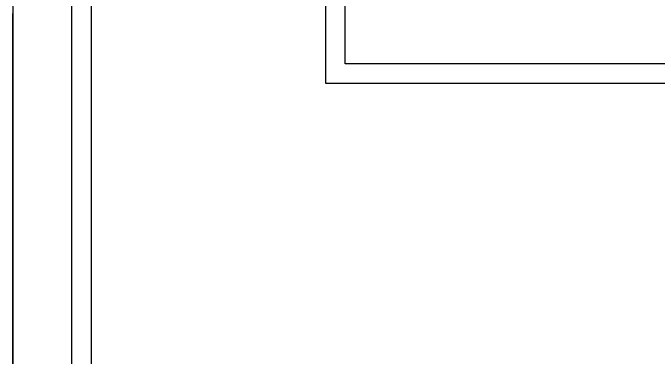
# Model space of a CAD drawing. Extents: x -19 to 297, y 0 to 420.
# Drawn here: x 68.67 to 85.17, y 227.26 to 236.08 of the extents above; entities that cross this region are included whole.
import ezdxf

# ---------------------------------------------------------------- set-up
doc = ezdxf.new("R2010")
doc.units = 0
doc.header["$MEASUREMENT"] = 0
doc.linetypes.add('K5LT_BASIC', pattern=[0])
doc.layers.add('Системный слой', color=7, linetype='Continuous')

msp = doc.modelspace()

# ---------------------------------------------------------------- linework, layer by layer
at = {"layer": 'Системный слой', "color": 5, "linetype": 'K5LT_BASIC'}
for p, q in [((76.667, 234.269), (76.667, 264.018)), ((68.667, 251.146), (68.667, 218.472)), ((70.167, 241.065), (70.167, 236.065)), ((70.667, 240.565), (70.667, 219.67)), ((77.167, 234.769), (77.167, 236.269)), ((68.667, 218.472), (68.667, 236.065)), ((70.167, 236.065), (70.167, 218.472)), ((93.174, 234.769), (77.167, 234.769)), ((77.167, 234.269), (76.667, 234.269)), ((93.674, 234.269), (77.167, 234.269))]:
    msp.add_line(p, q, dxfattribs=at)

doc.saveas('drawing.dxf')
